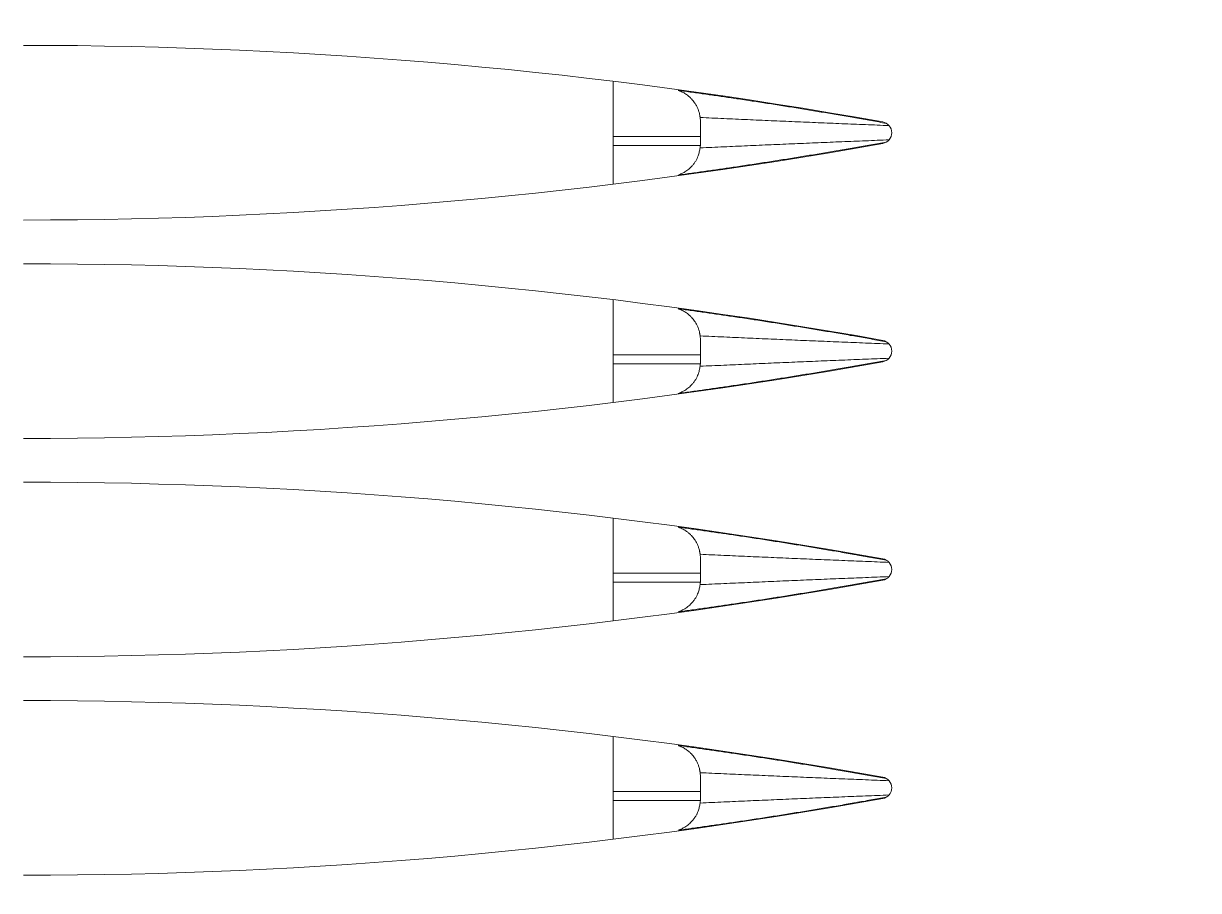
# Model space of a CAD drawing. Header units: metres. Extents: x -101133.8 to -101066.7, y -24899.3 to -24824.7.
# Drawn here: x -101106.4664 to -101106.4126, y -24853.4531 to -24853.4134 of the extents above; entities that cross this region are included whole.
import ezdxf

# ---------------------------------------------------------------- set-up
doc = ezdxf.new("R2010")
doc.units = ezdxf.units.M
doc.header["$LTSCALE"] = 0.2
doc.layers.add('CMT-CVC-MATERIEL', color=30, linetype='Continuous')
doc.layers.add('CMT-VRV1', color=5, linetype='Continuous')

# ---------------------------------------------------------------- blocks, each defined once
blk = doc.blocks.new('Cassette 600x600')
at = {"linetype": 'Continuous', "lineweight": 13}
for p, q in [((-20116.73, 252.832), (-20116.73, 255.361)), ((-20112.23, 254.73), (-20112.23, 254.764)), ((-20112.74, 253.7), (-20112.73, 253.527)), ((-20105.73, 253.702), (-20105.73, 253.736)), ((-20112.73, 252.832), (-20116.73, 252.832)), ((-20116.73, 252.832), (-20116.73, 252.421)), ((-20116.73, 252.421), (-20116.73, 250.649)), ((-20112.733, 252.421), (-20116.73, 252.421)), ((-20112.73, 252.483), (-20112.74, 252.31)), ((-20105.73, 252.274), (-20105.73, 252.308)), ((-20112.23, 251.246), (-20112.23, 251.28)), ((-20116.73, 242.832), (-20116.73, 245.361)), ((-20112.23, 244.73), (-20112.23, 244.764)), ((-20112.74, 243.7), (-20112.73, 243.527)), ((-20105.73, 243.702), (-20105.73, 243.736)), ((-20112.73, 242.832), (-20116.73, 242.832)), ((-20116.73, 242.832), (-20116.73, 242.421)), ((-20116.73, 242.421), (-20116.73, 240.649)), ((-20112.733, 242.421), (-20116.73, 242.421)), ((-20112.73, 242.483), (-20112.74, 242.31)), ((-20105.73, 242.274), (-20105.73, 242.308)), ((-20112.23, 241.246), (-20112.23, 241.28)), ((-20116.73, 232.832), (-20116.73, 235.361)), ((-20112.23, 234.73), (-20112.23, 234.764)), ((-20112.74, 233.7), (-20112.73, 233.527)), ((-20105.73, 233.702), (-20105.73, 233.736)), ((-20112.73, 232.832), (-20116.73, 232.832)), ((-20116.73, 232.832), (-20116.73, 232.421)), ((-20116.73, 232.421), (-20116.73, 230.649)), ((-20112.733, 232.421), (-20116.73, 232.421)), ((-20112.73, 232.483), (-20112.74, 232.31)), ((-20105.73, 232.274), (-20105.73, 232.308)), ((-20112.23, 231.246), (-20112.23, 231.28)), ((-20116.73, 222.832), (-20116.73, 225.361)), ((-20112.23, 224.73), (-20112.23, 224.764)), ((-20106.73, 223.87), (-20106.73, 223.907)), ((-20112.74, 223.7), (-20112.73, 223.527)), ((-20105.73, 223.702), (-20105.73, 223.736)), ((-20112.73, 222.832), (-20116.73, 222.832)), ((-20116.73, 222.832), (-20116.73, 222.421)), ((-20116.73, 222.421), (-20116.73, 220.649)), ((-20112.733, 222.421), (-20116.73, 222.421)), ((-20112.73, 222.483), (-20112.74, 222.31)), ((-20105.73, 222.274), (-20105.73, 222.308)), ((-20106.73, 222.103), (-20106.73, 222.14)), ((-20112.23, 221.246), (-20112.23, 221.28))]:
    blk.add_line(p, q, dxfattribs=at)
for centre, radius, start, end in [((-20143.73, 34.505), 222.5, 79.81251, 90), ((-20104.465, 253.005), 0.5, 280.1875, 79.8125), ((-20143.73, 471.505), 222.5, 270, 280.18749), ((-20143.73, 24.505), 222.5, 79.81251, 90), ((-20104.465, 243.005), 0.5, 280.1875, 79.8125), ((-20143.73, 461.505), 222.5, 270, 280.18749), ((-20143.73, 14.505), 222.5, 79.81251, 90), ((-20104.465, 233.005), 0.5, 280.1875, 79.8125), ((-20143.73, 451.505), 222.5, 270, 280.18749), ((-20143.73, 4.505), 222.5, 79.81251, 90), ((-20104.465, 223.005), 0.5, 280.1875, 79.8125), ((-20143.73, 441.505), 222.5, 270, 280.18749)]:
    blk.add_arc(centre, radius, start, end, dxfattribs=at)
for points, knots in [([(-20113.74, 254.945), (-20113.732, 254.942), (-20113.724, 254.939), (-20113.717, 254.936), (-20113.709, 254.934), (-20113.701, 254.931), (-20113.693, 254.928), (-20113.685, 254.925), (-20113.677, 254.921), (-20113.669, 254.918), (-20113.662, 254.916), (-20113.655, 254.913), (-20113.646, 254.909), (-20113.623, 254.9), (-20113.589, 254.884), (-20113.558, 254.869), (-20113.528, 254.854), (-20113.502, 254.84), (-20113.475, 254.824), (-20113.448, 254.808), (-20113.421, 254.791), (-20113.397, 254.775), (-20113.372, 254.759), (-20113.351, 254.744), (-20113.322, 254.722), (-20113.294, 254.7), (-20113.258, 254.67), (-20113.226, 254.642), (-20113.194, 254.614), (-20113.167, 254.586), (-20113.139, 254.557), (-20113.112, 254.528), (-20113.085, 254.497), (-20113.061, 254.468), (-20113.038, 254.439), (-20113.018, 254.412), (-20112.992, 254.375), (-20112.967, 254.338), (-20112.937, 254.29), (-20112.911, 254.244), (-20112.886, 254.197), (-20112.865, 254.153), (-20112.846, 254.109), (-20112.827, 254.064), (-20112.811, 254.02), (-20112.796, 253.971), (-20112.781, 253.922), (-20112.768, 253.868), (-20112.761, 253.833), (-20112.759, 253.82), (-20112.757, 253.81), (-20112.755, 253.799), (-20112.753, 253.789), (-20112.751, 253.777), (-20112.75, 253.766), (-20112.748, 253.755), (-20112.746, 253.744), (-20112.745, 253.733), (-20112.743, 253.722), (-20112.741, 253.711), (-20112.74, 253.7)], [0, 0, 0, 0, 1, 1, 1, 2, 2, 2, 3, 3, 3, 4, 4, 4, 5, 5, 5, 6, 6, 6, 7, 7, 7, 8, 8, 8, 9, 9, 9, 10, 10, 10, 11, 11, 11, 12, 12, 12, 13, 13, 13, 14, 14, 14, 15, 15, 15, 16, 16, 16, 17, 17, 17, 18, 18, 18, 19, 19, 19, 20, 20, 20, 20]), ([(-20113.74, 254.945), (-20113.531, 254.916), (-20113.322, 254.887), (-20113.113, 254.857), (-20112.904, 254.828), (-20112.695, 254.799), (-20112.485, 254.769), (-20112.275, 254.739), (-20112.064, 254.709), (-20111.858, 254.679), (-20111.652, 254.65), (-20111.452, 254.621), (-20111.231, 254.588), (-20111.009, 254.555), (-20110.766, 254.519), (-20110.529, 254.483), (-20110.292, 254.447), (-20110.06, 254.412), (-20109.828, 254.376), (-20109.595, 254.34), (-20109.361, 254.303), (-20109.127, 254.266), (-20108.893, 254.229), (-20108.659, 254.192), (-20108.426, 254.154), (-20108.193, 254.117), (-20107.96, 254.079), (-20107.726, 254.04), (-20107.492, 254.002), (-20107.256, 253.963), (-20107.026, 253.924), (-20106.796, 253.886), (-20106.571, 253.848), (-20106.326, 253.806), (-20106.081, 253.764), (-20105.816, 253.718), (-20105.627, 253.685), (-20105.483, 253.66), (-20105.383, 253.642), (-20105.271, 253.622), (-20105.16, 253.602), (-20105.036, 253.581), (-20104.916, 253.559), (-20104.795, 253.538), (-20104.678, 253.517), (-20104.56, 253.496), (-20104.442, 253.475), (-20104.323, 253.453), (-20104.205, 253.432)], [0, 0, 0, 0, 1, 1, 1, 2, 2, 2, 3, 3, 3, 4, 4, 4, 5, 5, 5, 6, 6, 6, 7, 7, 7, 8, 8, 8, 9, 9, 9, 10, 10, 10, 11, 11, 11, 12, 12, 12, 13, 13, 13, 14, 14, 14, 15, 15, 15, 16, 16, 16, 16]), ([(-20104.086, 253.331), (-20104.446, 253.346), (-20104.806, 253.36), (-20105.166, 253.375), (-20105.527, 253.39), (-20105.887, 253.404), (-20106.247, 253.419), (-20106.608, 253.434), (-20106.968, 253.449), (-20107.328, 253.464), (-20107.688, 253.479), (-20108.049, 253.494), (-20108.409, 253.509), (-20108.77, 253.524), (-20109.131, 253.54), (-20109.492, 253.556), (-20109.853, 253.571), (-20110.213, 253.587), (-20110.574, 253.603), (-20110.935, 253.619), (-20111.296, 253.635), (-20111.657, 253.651), (-20112.018, 253.668), (-20112.379, 253.684), (-20112.74, 253.7)], [0, 0, 0, 0, 1, 1, 1, 2, 2, 2, 3, 3, 3, 4, 4, 4, 5, 5, 5, 6, 6, 6, 7, 7, 7, 8, 8, 8, 8]), ([(-20112.73, 253.527), (-20112.73, 253.507), (-20112.73, 253.487), (-20112.73, 253.466), (-20112.73, 253.446), (-20112.73, 253.425), (-20112.73, 253.404), (-20112.73, 253.383), (-20112.73, 253.363), (-20112.73, 253.341), (-20112.73, 253.32), (-20112.73, 253.299), (-20112.73, 253.277), (-20112.73, 253.255), (-20112.73, 253.233), (-20112.73, 253.211), (-20112.73, 253.189), (-20112.73, 253.166), (-20112.73, 253.143), (-20112.73, 253.121), (-20112.73, 253.098), (-20112.73, 253.075), (-20112.73, 253.052), (-20112.73, 253.029), (-20112.73, 253.006), (-20112.73, 252.983), (-20112.73, 252.96), (-20112.73, 252.937), (-20112.73, 252.914), (-20112.73, 252.891), (-20112.73, 252.868), (-20112.73, 252.845), (-20112.73, 252.823), (-20112.73, 252.8), (-20112.73, 252.778), (-20112.73, 252.756), (-20112.73, 252.734), (-20112.73, 252.712), (-20112.73, 252.691), (-20112.73, 252.67), (-20112.73, 252.648), (-20112.73, 252.627), (-20112.73, 252.607), (-20112.73, 252.586), (-20112.73, 252.565), (-20112.73, 252.544), (-20112.73, 252.524), (-20112.73, 252.503), (-20112.73, 252.483)], [0, 0, 0, 0, 1, 1, 1, 2, 2, 2, 3, 3, 3, 4, 4, 4, 5, 5, 5, 6, 6, 6, 7, 7, 7, 8, 8, 8, 9, 9, 9, 10, 10, 10, 11, 11, 11, 12, 12, 12, 13, 13, 13, 14, 14, 14, 15, 15, 15, 16, 16, 16, 16]), ([(-20104.205, 252.578), (-20104.323, 252.557), (-20104.442, 252.536), (-20104.56, 252.515), (-20104.678, 252.493), (-20104.795, 252.473), (-20104.916, 252.451), (-20105.036, 252.43), (-20105.16, 252.408), (-20105.271, 252.388), (-20105.383, 252.368), (-20105.483, 252.351), (-20105.627, 252.325), (-20105.816, 252.292), (-20106.081, 252.246), (-20106.326, 252.204), (-20106.571, 252.163), (-20106.796, 252.125), (-20107.026, 252.086), (-20107.256, 252.048), (-20107.492, 252.008), (-20107.726, 251.97), (-20107.96, 251.931), (-20108.193, 251.894), (-20108.426, 251.856), (-20108.659, 251.818), (-20108.893, 251.781), (-20109.127, 251.744), (-20109.361, 251.707), (-20109.595, 251.67), (-20109.828, 251.634), (-20110.06, 251.598), (-20110.292, 251.563), (-20110.529, 251.527), (-20110.766, 251.491), (-20111.009, 251.455), (-20111.231, 251.422), (-20111.452, 251.39), (-20111.652, 251.361), (-20111.858, 251.331), (-20112.064, 251.301), (-20112.275, 251.271), (-20112.485, 251.241), (-20112.695, 251.212), (-20112.904, 251.182), (-20113.113, 251.153), (-20113.322, 251.124), (-20113.531, 251.094), (-20113.74, 251.065)], [0, 0, 0, 0, 1, 1, 1, 2, 2, 2, 3, 3, 3, 4, 4, 4, 5, 5, 5, 6, 6, 6, 7, 7, 7, 8, 8, 8, 9, 9, 9, 10, 10, 10, 11, 11, 11, 12, 12, 12, 13, 13, 13, 14, 14, 14, 15, 15, 15, 16, 16, 16, 16]), ([(-20112.74, 252.31), (-20112.379, 252.327), (-20112.018, 252.343), (-20111.657, 252.359), (-20111.296, 252.375), (-20110.935, 252.391), (-20110.574, 252.407), (-20110.213, 252.423), (-20109.853, 252.439), (-20109.492, 252.454), (-20109.131, 252.47), (-20108.77, 252.486), (-20108.409, 252.501), (-20108.049, 252.516), (-20107.688, 252.532), (-20107.328, 252.547), (-20106.968, 252.562), (-20106.608, 252.577), (-20106.247, 252.591), (-20105.887, 252.606), (-20105.527, 252.621), (-20105.166, 252.635), (-20104.806, 252.65), (-20104.446, 252.664), (-20104.086, 252.679)], [0, 0, 0, 0, 1, 1, 1, 2, 2, 2, 3, 3, 3, 4, 4, 4, 5, 5, 5, 6, 6, 6, 7, 7, 7, 8, 8, 8, 8]), ([(-20112.74, 252.31), (-20112.746, 252.279), (-20112.752, 252.248), (-20112.758, 252.217), (-20112.764, 252.186), (-20112.77, 252.155), (-20112.778, 252.124), (-20112.785, 252.093), (-20112.793, 252.061), (-20112.802, 252.031), (-20112.81, 252.001), (-20112.819, 251.974), (-20112.832, 251.939), (-20112.845, 251.904), (-20112.862, 251.862), (-20112.882, 251.823), (-20112.901, 251.783), (-20112.921, 251.746), (-20112.944, 251.709), (-20112.966, 251.672), (-20112.991, 251.635), (-20113.019, 251.598), (-20113.047, 251.56), (-20113.079, 251.521), (-20113.106, 251.49), (-20113.132, 251.459), (-20113.154, 251.437), (-20113.178, 251.412), (-20113.202, 251.388), (-20113.23, 251.363), (-20113.257, 251.339), (-20113.285, 251.315), (-20113.313, 251.293), (-20113.344, 251.27), (-20113.376, 251.248), (-20113.411, 251.225), (-20113.439, 251.208), (-20113.467, 251.192), (-20113.487, 251.181), (-20113.511, 251.169), (-20113.534, 251.157), (-20113.56, 251.145), (-20113.585, 251.133), (-20113.611, 251.121), (-20113.637, 251.11), (-20113.662, 251.098), (-20113.688, 251.087), (-20113.714, 251.076), (-20113.74, 251.065)], [0, 0, 0, 0, 1, 1, 1, 2, 2, 2, 3, 3, 3, 4, 4, 4, 5, 5, 5, 6, 6, 6, 7, 7, 7, 8, 8, 8, 9, 9, 9, 10, 10, 10, 11, 11, 11, 12, 12, 12, 13, 13, 13, 14, 14, 14, 15, 15, 15, 16, 16, 16, 16]), ([(-20113.74, 244.945), (-20113.531, 244.916), (-20113.322, 244.887), (-20113.113, 244.857), (-20112.904, 244.828), (-20112.695, 244.799), (-20112.485, 244.769), (-20112.275, 244.739), (-20112.064, 244.709), (-20111.858, 244.679), (-20111.652, 244.65), (-20111.452, 244.621), (-20111.231, 244.588), (-20111.009, 244.555), (-20110.766, 244.519), (-20110.529, 244.483), (-20110.292, 244.447), (-20110.06, 244.412), (-20109.828, 244.376), (-20109.595, 244.34), (-20109.361, 244.303), (-20109.127, 244.266), (-20108.893, 244.229), (-20108.659, 244.192), (-20108.426, 244.154), (-20108.193, 244.117), (-20107.96, 244.079), (-20107.726, 244.04), (-20107.492, 244.002), (-20107.256, 243.963), (-20107.026, 243.924), (-20106.796, 243.886), (-20106.571, 243.848), (-20106.326, 243.806), (-20106.081, 243.764), (-20105.816, 243.718), (-20105.627, 243.685), (-20105.483, 243.66), (-20105.383, 243.642), (-20105.271, 243.622), (-20105.16, 243.602), (-20105.036, 243.581), (-20104.916, 243.559), (-20104.795, 243.538), (-20104.678, 243.517), (-20104.56, 243.496), (-20104.442, 243.475), (-20104.323, 243.453), (-20104.205, 243.432)], [0, 0, 0, 0, 1, 1, 1, 2, 2, 2, 3, 3, 3, 4, 4, 4, 5, 5, 5, 6, 6, 6, 7, 7, 7, 8, 8, 8, 9, 9, 9, 10, 10, 10, 11, 11, 11, 12, 12, 12, 13, 13, 13, 14, 14, 14, 15, 15, 15, 16, 16, 16, 16]), ([(-20113.74, 244.945), (-20113.732, 244.942), (-20113.724, 244.939), (-20113.717, 244.936), (-20113.709, 244.934), (-20113.701, 244.931), (-20113.693, 244.928), (-20113.685, 244.925), (-20113.677, 244.921), (-20113.669, 244.918), (-20113.662, 244.916), (-20113.655, 244.913), (-20113.646, 244.909), (-20113.623, 244.9), (-20113.589, 244.884), (-20113.558, 244.869), (-20113.528, 244.854), (-20113.502, 244.84), (-20113.475, 244.824), (-20113.448, 244.808), (-20113.421, 244.791), (-20113.397, 244.775), (-20113.372, 244.759), (-20113.351, 244.744), (-20113.322, 244.722), (-20113.294, 244.7), (-20113.258, 244.67), (-20113.226, 244.642), (-20113.194, 244.614), (-20113.167, 244.586), (-20113.139, 244.557), (-20113.112, 244.528), (-20113.085, 244.497), (-20113.061, 244.468), (-20113.038, 244.439), (-20113.018, 244.412), (-20112.992, 244.375), (-20112.967, 244.338), (-20112.937, 244.29), (-20112.911, 244.244), (-20112.886, 244.197), (-20112.865, 244.153), (-20112.846, 244.109), (-20112.827, 244.064), (-20112.811, 244.02), (-20112.796, 243.971), (-20112.781, 243.922), (-20112.768, 243.868), (-20112.761, 243.833), (-20112.759, 243.82), (-20112.757, 243.81), (-20112.755, 243.799), (-20112.753, 243.789), (-20112.751, 243.777), (-20112.75, 243.766), (-20112.748, 243.755), (-20112.746, 243.744), (-20112.745, 243.733), (-20112.743, 243.722), (-20112.741, 243.711), (-20112.74, 243.7)], [0, 0, 0, 0, 1, 1, 1, 2, 2, 2, 3, 3, 3, 4, 4, 4, 5, 5, 5, 6, 6, 6, 7, 7, 7, 8, 8, 8, 9, 9, 9, 10, 10, 10, 11, 11, 11, 12, 12, 12, 13, 13, 13, 14, 14, 14, 15, 15, 15, 16, 16, 16, 17, 17, 17, 18, 18, 18, 19, 19, 19, 20, 20, 20, 20]), ([(-20104.086, 243.331), (-20104.446, 243.346), (-20104.806, 243.36), (-20105.166, 243.375), (-20105.527, 243.39), (-20105.887, 243.404), (-20106.247, 243.419), (-20106.608, 243.434), (-20106.968, 243.449), (-20107.328, 243.464), (-20107.688, 243.479), (-20108.049, 243.494), (-20108.409, 243.509), (-20108.77, 243.524), (-20109.131, 243.54), (-20109.492, 243.556), (-20109.853, 243.571), (-20110.213, 243.587), (-20110.574, 243.603), (-20110.935, 243.619), (-20111.296, 243.635), (-20111.657, 243.651), (-20112.018, 243.668), (-20112.379, 243.684), (-20112.74, 243.7)], [0, 0, 0, 0, 1, 1, 1, 2, 2, 2, 3, 3, 3, 4, 4, 4, 5, 5, 5, 6, 6, 6, 7, 7, 7, 8, 8, 8, 8]), ([(-20112.73, 243.527), (-20112.73, 243.507), (-20112.73, 243.487), (-20112.73, 243.466), (-20112.73, 243.446), (-20112.73, 243.425), (-20112.73, 243.404), (-20112.73, 243.383), (-20112.73, 243.363), (-20112.73, 243.341), (-20112.73, 243.32), (-20112.73, 243.299), (-20112.73, 243.277), (-20112.73, 243.255), (-20112.73, 243.233), (-20112.73, 243.211), (-20112.73, 243.189), (-20112.73, 243.166), (-20112.73, 243.143), (-20112.73, 243.121), (-20112.73, 243.098), (-20112.73, 243.075), (-20112.73, 243.052), (-20112.73, 243.029), (-20112.73, 243.006), (-20112.73, 242.983), (-20112.73, 242.96), (-20112.73, 242.937), (-20112.73, 242.914), (-20112.73, 242.891), (-20112.73, 242.868), (-20112.73, 242.845), (-20112.73, 242.823), (-20112.73, 242.8), (-20112.73, 242.778), (-20112.73, 242.756), (-20112.73, 242.734), (-20112.73, 242.712), (-20112.73, 242.691), (-20112.73, 242.67), (-20112.73, 242.648), (-20112.73, 242.627), (-20112.73, 242.607), (-20112.73, 242.586), (-20112.73, 242.565), (-20112.73, 242.544), (-20112.73, 242.524), (-20112.73, 242.503), (-20112.73, 242.483)], [0, 0, 0, 0, 1, 1, 1, 2, 2, 2, 3, 3, 3, 4, 4, 4, 5, 5, 5, 6, 6, 6, 7, 7, 7, 8, 8, 8, 9, 9, 9, 10, 10, 10, 11, 11, 11, 12, 12, 12, 13, 13, 13, 14, 14, 14, 15, 15, 15, 16, 16, 16, 16]), ([(-20104.205, 242.578), (-20104.323, 242.557), (-20104.442, 242.536), (-20104.56, 242.515), (-20104.678, 242.493), (-20104.795, 242.473), (-20104.916, 242.451), (-20105.036, 242.43), (-20105.16, 242.408), (-20105.271, 242.388), (-20105.383, 242.368), (-20105.483, 242.351), (-20105.627, 242.325), (-20105.816, 242.292), (-20106.081, 242.246), (-20106.326, 242.204), (-20106.571, 242.163), (-20106.796, 242.125), (-20107.026, 242.086), (-20107.256, 242.048), (-20107.492, 242.008), (-20107.726, 241.97), (-20107.96, 241.931), (-20108.193, 241.894), (-20108.426, 241.856), (-20108.659, 241.818), (-20108.893, 241.781), (-20109.127, 241.744), (-20109.361, 241.707), (-20109.595, 241.67), (-20109.828, 241.634), (-20110.06, 241.598), (-20110.292, 241.563), (-20110.529, 241.527), (-20110.766, 241.491), (-20111.009, 241.455), (-20111.231, 241.422), (-20111.452, 241.39), (-20111.652, 241.361), (-20111.858, 241.331), (-20112.064, 241.301), (-20112.275, 241.271), (-20112.485, 241.241), (-20112.695, 241.212), (-20112.904, 241.182), (-20113.113, 241.153), (-20113.322, 241.124), (-20113.531, 241.094), (-20113.74, 241.065)], [0, 0, 0, 0, 1, 1, 1, 2, 2, 2, 3, 3, 3, 4, 4, 4, 5, 5, 5, 6, 6, 6, 7, 7, 7, 8, 8, 8, 9, 9, 9, 10, 10, 10, 11, 11, 11, 12, 12, 12, 13, 13, 13, 14, 14, 14, 15, 15, 15, 16, 16, 16, 16]), ([(-20112.74, 242.31), (-20112.746, 242.279), (-20112.752, 242.248), (-20112.758, 242.217), (-20112.764, 242.186), (-20112.77, 242.155), (-20112.778, 242.124), (-20112.785, 242.093), (-20112.793, 242.061), (-20112.802, 242.031), (-20112.81, 242.001), (-20112.819, 241.974), (-20112.832, 241.939), (-20112.845, 241.904), (-20112.862, 241.862), (-20112.882, 241.823), (-20112.901, 241.783), (-20112.921, 241.746), (-20112.944, 241.709), (-20112.966, 241.672), (-20112.991, 241.635), (-20113.019, 241.598), (-20113.047, 241.56), (-20113.079, 241.521), (-20113.106, 241.49), (-20113.132, 241.459), (-20113.154, 241.437), (-20113.178, 241.412), (-20113.202, 241.388), (-20113.23, 241.363), (-20113.257, 241.339), (-20113.285, 241.315), (-20113.313, 241.293), (-20113.344, 241.27), (-20113.376, 241.248), (-20113.411, 241.225), (-20113.439, 241.208), (-20113.467, 241.192), (-20113.487, 241.181), (-20113.511, 241.169), (-20113.534, 241.157), (-20113.56, 241.145), (-20113.585, 241.133), (-20113.611, 241.121), (-20113.637, 241.11), (-20113.662, 241.098), (-20113.688, 241.087), (-20113.714, 241.076), (-20113.74, 241.065)], [0, 0, 0, 0, 1, 1, 1, 2, 2, 2, 3, 3, 3, 4, 4, 4, 5, 5, 5, 6, 6, 6, 7, 7, 7, 8, 8, 8, 9, 9, 9, 10, 10, 10, 11, 11, 11, 12, 12, 12, 13, 13, 13, 14, 14, 14, 15, 15, 15, 16, 16, 16, 16]), ([(-20112.74, 242.31), (-20112.379, 242.327), (-20112.018, 242.343), (-20111.657, 242.359), (-20111.296, 242.375), (-20110.935, 242.391), (-20110.574, 242.407), (-20110.213, 242.423), (-20109.853, 242.439), (-20109.492, 242.454), (-20109.131, 242.47), (-20108.77, 242.486), (-20108.409, 242.501), (-20108.049, 242.516), (-20107.688, 242.532), (-20107.328, 242.547), (-20106.968, 242.562), (-20106.608, 242.577), (-20106.247, 242.591), (-20105.887, 242.606), (-20105.527, 242.621), (-20105.166, 242.635), (-20104.806, 242.65), (-20104.446, 242.664), (-20104.086, 242.679)], [0, 0, 0, 0, 1, 1, 1, 2, 2, 2, 3, 3, 3, 4, 4, 4, 5, 5, 5, 6, 6, 6, 7, 7, 7, 8, 8, 8, 8]), ([(-20113.74, 234.945), (-20113.732, 234.942), (-20113.724, 234.939), (-20113.717, 234.936), (-20113.709, 234.934), (-20113.701, 234.931), (-20113.693, 234.928), (-20113.685, 234.925), (-20113.677, 234.921), (-20113.669, 234.918), (-20113.662, 234.916), (-20113.655, 234.913), (-20113.646, 234.909), (-20113.623, 234.9), (-20113.589, 234.884), (-20113.558, 234.869), (-20113.528, 234.854), (-20113.502, 234.84), (-20113.475, 234.824), (-20113.448, 234.808), (-20113.421, 234.791), (-20113.397, 234.775), (-20113.372, 234.759), (-20113.351, 234.744), (-20113.322, 234.722), (-20113.294, 234.7), (-20113.258, 234.67), (-20113.226, 234.642), (-20113.194, 234.614), (-20113.167, 234.586), (-20113.139, 234.557), (-20113.112, 234.528), (-20113.085, 234.497), (-20113.061, 234.468), (-20113.038, 234.439), (-20113.018, 234.412), (-20112.992, 234.375), (-20112.967, 234.338), (-20112.937, 234.29), (-20112.911, 234.244), (-20112.886, 234.197), (-20112.865, 234.153), (-20112.846, 234.109), (-20112.827, 234.064), (-20112.811, 234.02), (-20112.796, 233.971), (-20112.781, 233.922), (-20112.768, 233.868), (-20112.761, 233.833), (-20112.759, 233.82), (-20112.757, 233.81), (-20112.755, 233.799), (-20112.753, 233.789), (-20112.751, 233.777), (-20112.75, 233.766), (-20112.748, 233.755), (-20112.746, 233.744), (-20112.745, 233.733), (-20112.743, 233.722), (-20112.741, 233.711), (-20112.74, 233.7)], [0, 0, 0, 0, 1, 1, 1, 2, 2, 2, 3, 3, 3, 4, 4, 4, 5, 5, 5, 6, 6, 6, 7, 7, 7, 8, 8, 8, 9, 9, 9, 10, 10, 10, 11, 11, 11, 12, 12, 12, 13, 13, 13, 14, 14, 14, 15, 15, 15, 16, 16, 16, 17, 17, 17, 18, 18, 18, 19, 19, 19, 20, 20, 20, 20]), ([(-20113.74, 234.945), (-20113.531, 234.916), (-20113.322, 234.887), (-20113.113, 234.857), (-20112.904, 234.828), (-20112.695, 234.799), (-20112.485, 234.769), (-20112.275, 234.739), (-20112.064, 234.709), (-20111.858, 234.679), (-20111.652, 234.65), (-20111.452, 234.621), (-20111.231, 234.588), (-20111.009, 234.555), (-20110.766, 234.519), (-20110.529, 234.483), (-20110.292, 234.447), (-20110.06, 234.412), (-20109.828, 234.376), (-20109.595, 234.34), (-20109.361, 234.303), (-20109.127, 234.266), (-20108.893, 234.229), (-20108.659, 234.192), (-20108.426, 234.154), (-20108.193, 234.117), (-20107.96, 234.079), (-20107.726, 234.04), (-20107.492, 234.002), (-20107.256, 233.963), (-20107.026, 233.924), (-20106.796, 233.886), (-20106.571, 233.848), (-20106.326, 233.806), (-20106.081, 233.764), (-20105.816, 233.718), (-20105.627, 233.685), (-20105.483, 233.66), (-20105.383, 233.642), (-20105.271, 233.622), (-20105.16, 233.602), (-20105.036, 233.581), (-20104.916, 233.559), (-20104.795, 233.538), (-20104.678, 233.517), (-20104.56, 233.496), (-20104.442, 233.475), (-20104.323, 233.453), (-20104.205, 233.432)], [0, 0, 0, 0, 1, 1, 1, 2, 2, 2, 3, 3, 3, 4, 4, 4, 5, 5, 5, 6, 6, 6, 7, 7, 7, 8, 8, 8, 9, 9, 9, 10, 10, 10, 11, 11, 11, 12, 12, 12, 13, 13, 13, 14, 14, 14, 15, 15, 15, 16, 16, 16, 16]), ([(-20104.086, 233.331), (-20104.446, 233.346), (-20104.806, 233.36), (-20105.166, 233.375), (-20105.527, 233.39), (-20105.887, 233.404), (-20106.247, 233.419), (-20106.608, 233.434), (-20106.968, 233.449), (-20107.328, 233.464), (-20107.688, 233.479), (-20108.049, 233.494), (-20108.409, 233.509), (-20108.77, 233.524), (-20109.131, 233.54), (-20109.492, 233.556), (-20109.853, 233.571), (-20110.213, 233.587), (-20110.574, 233.603), (-20110.935, 233.619), (-20111.296, 233.635), (-20111.657, 233.651), (-20112.018, 233.668), (-20112.379, 233.684), (-20112.74, 233.7)], [0, 0, 0, 0, 1, 1, 1, 2, 2, 2, 3, 3, 3, 4, 4, 4, 5, 5, 5, 6, 6, 6, 7, 7, 7, 8, 8, 8, 8]), ([(-20112.73, 233.527), (-20112.73, 233.507), (-20112.73, 233.487), (-20112.73, 233.466), (-20112.73, 233.446), (-20112.73, 233.425), (-20112.73, 233.404), (-20112.73, 233.383), (-20112.73, 233.363), (-20112.73, 233.341), (-20112.73, 233.32), (-20112.73, 233.299), (-20112.73, 233.277), (-20112.73, 233.255), (-20112.73, 233.233), (-20112.73, 233.211), (-20112.73, 233.189), (-20112.73, 233.166), (-20112.73, 233.143), (-20112.73, 233.121), (-20112.73, 233.098), (-20112.73, 233.075), (-20112.73, 233.052), (-20112.73, 233.029), (-20112.73, 233.006), (-20112.73, 232.983), (-20112.73, 232.96), (-20112.73, 232.937), (-20112.73, 232.914), (-20112.73, 232.891), (-20112.73, 232.868), (-20112.73, 232.845), (-20112.73, 232.823), (-20112.73, 232.8), (-20112.73, 232.778), (-20112.73, 232.756), (-20112.73, 232.734), (-20112.73, 232.712), (-20112.73, 232.691), (-20112.73, 232.67), (-20112.73, 232.648), (-20112.73, 232.627), (-20112.73, 232.607), (-20112.73, 232.586), (-20112.73, 232.565), (-20112.73, 232.544), (-20112.73, 232.524), (-20112.73, 232.503), (-20112.73, 232.483)], [0, 0, 0, 0, 1, 1, 1, 2, 2, 2, 3, 3, 3, 4, 4, 4, 5, 5, 5, 6, 6, 6, 7, 7, 7, 8, 8, 8, 9, 9, 9, 10, 10, 10, 11, 11, 11, 12, 12, 12, 13, 13, 13, 14, 14, 14, 15, 15, 15, 16, 16, 16, 16]), ([(-20104.205, 232.578), (-20104.323, 232.557), (-20104.442, 232.536), (-20104.56, 232.515), (-20104.678, 232.493), (-20104.795, 232.473), (-20104.916, 232.451), (-20105.036, 232.43), (-20105.16, 232.408), (-20105.271, 232.388), (-20105.383, 232.368), (-20105.483, 232.351), (-20105.627, 232.325), (-20105.816, 232.292), (-20106.081, 232.246), (-20106.326, 232.204), (-20106.571, 232.163), (-20106.796, 232.125), (-20107.026, 232.086), (-20107.256, 232.048), (-20107.492, 232.008), (-20107.726, 231.97), (-20107.96, 231.931), (-20108.193, 231.894), (-20108.426, 231.856), (-20108.659, 231.818), (-20108.893, 231.781), (-20109.127, 231.744), (-20109.361, 231.707), (-20109.595, 231.67), (-20109.828, 231.634), (-20110.06, 231.598), (-20110.292, 231.563), (-20110.529, 231.527), (-20110.766, 231.491), (-20111.009, 231.455), (-20111.231, 231.422), (-20111.452, 231.39), (-20111.652, 231.361), (-20111.858, 231.331), (-20112.064, 231.301), (-20112.275, 231.271), (-20112.485, 231.241), (-20112.695, 231.212), (-20112.904, 231.182), (-20113.113, 231.153), (-20113.322, 231.124), (-20113.531, 231.094), (-20113.74, 231.065)], [0, 0, 0, 0, 1, 1, 1, 2, 2, 2, 3, 3, 3, 4, 4, 4, 5, 5, 5, 6, 6, 6, 7, 7, 7, 8, 8, 8, 9, 9, 9, 10, 10, 10, 11, 11, 11, 12, 12, 12, 13, 13, 13, 14, 14, 14, 15, 15, 15, 16, 16, 16, 16]), ([(-20112.74, 232.31), (-20112.379, 232.327), (-20112.018, 232.343), (-20111.657, 232.359), (-20111.296, 232.375), (-20110.935, 232.391), (-20110.574, 232.407), (-20110.213, 232.423), (-20109.853, 232.439), (-20109.492, 232.454), (-20109.131, 232.47), (-20108.77, 232.486), (-20108.409, 232.501), (-20108.049, 232.516), (-20107.688, 232.532), (-20107.328, 232.547), (-20106.968, 232.562), (-20106.608, 232.577), (-20106.247, 232.591), (-20105.887, 232.606), (-20105.527, 232.621), (-20105.166, 232.635), (-20104.806, 232.65), (-20104.446, 232.664), (-20104.086, 232.679)], [0, 0, 0, 0, 1, 1, 1, 2, 2, 2, 3, 3, 3, 4, 4, 4, 5, 5, 5, 6, 6, 6, 7, 7, 7, 8, 8, 8, 8]), ([(-20112.74, 232.31), (-20112.746, 232.279), (-20112.752, 232.248), (-20112.758, 232.217), (-20112.764, 232.186), (-20112.77, 232.155), (-20112.778, 232.124), (-20112.785, 232.093), (-20112.793, 232.061), (-20112.802, 232.031), (-20112.81, 232.001), (-20112.819, 231.974), (-20112.832, 231.939), (-20112.845, 231.904), (-20112.862, 231.862), (-20112.882, 231.823), (-20112.901, 231.783), (-20112.921, 231.746), (-20112.944, 231.709), (-20112.966, 231.672), (-20112.991, 231.635), (-20113.019, 231.598), (-20113.047, 231.56), (-20113.079, 231.521), (-20113.106, 231.49), (-20113.132, 231.459), (-20113.154, 231.437), (-20113.178, 231.412), (-20113.202, 231.388), (-20113.23, 231.363), (-20113.257, 231.339), (-20113.285, 231.315), (-20113.313, 231.293), (-20113.344, 231.27), (-20113.376, 231.248), (-20113.411, 231.225), (-20113.439, 231.208), (-20113.467, 231.192), (-20113.487, 231.181), (-20113.511, 231.169), (-20113.534, 231.157), (-20113.56, 231.145), (-20113.585, 231.133), (-20113.611, 231.121), (-20113.637, 231.11), (-20113.662, 231.098), (-20113.688, 231.087), (-20113.714, 231.076), (-20113.74, 231.065)], [0, 0, 0, 0, 1, 1, 1, 2, 2, 2, 3, 3, 3, 4, 4, 4, 5, 5, 5, 6, 6, 6, 7, 7, 7, 8, 8, 8, 9, 9, 9, 10, 10, 10, 11, 11, 11, 12, 12, 12, 13, 13, 13, 14, 14, 14, 15, 15, 15, 16, 16, 16, 16]), ([(-20113.74, 224.945), (-20113.732, 224.942), (-20113.724, 224.939), (-20113.717, 224.936), (-20113.709, 224.934), (-20113.701, 224.931), (-20113.693, 224.928), (-20113.685, 224.925), (-20113.677, 224.921), (-20113.669, 224.918), (-20113.662, 224.916), (-20113.655, 224.913), (-20113.646, 224.909), (-20113.623, 224.9), (-20113.589, 224.884), (-20113.558, 224.869), (-20113.528, 224.854), (-20113.502, 224.84), (-20113.475, 224.824), (-20113.448, 224.808), (-20113.421, 224.791), (-20113.397, 224.775), (-20113.372, 224.759), (-20113.351, 224.744), (-20113.322, 224.722), (-20113.294, 224.7), (-20113.258, 224.67), (-20113.226, 224.642), (-20113.194, 224.614), (-20113.167, 224.586), (-20113.139, 224.557), (-20113.112, 224.528), (-20113.085, 224.497), (-20113.061, 224.468), (-20113.038, 224.439), (-20113.018, 224.412), (-20112.992, 224.375), (-20112.967, 224.338), (-20112.937, 224.29), (-20112.911, 224.244), (-20112.886, 224.197), (-20112.865, 224.153), (-20112.846, 224.109), (-20112.827, 224.064), (-20112.811, 224.02), (-20112.796, 223.971), (-20112.781, 223.922), (-20112.768, 223.868), (-20112.761, 223.833), (-20112.759, 223.82), (-20112.757, 223.81), (-20112.755, 223.799), (-20112.753, 223.789), (-20112.751, 223.777), (-20112.75, 223.766), (-20112.748, 223.755), (-20112.746, 223.744), (-20112.745, 223.733), (-20112.743, 223.722), (-20112.741, 223.711), (-20112.74, 223.7)], [0, 0, 0, 0, 1, 1, 1, 2, 2, 2, 3, 3, 3, 4, 4, 4, 5, 5, 5, 6, 6, 6, 7, 7, 7, 8, 8, 8, 9, 9, 9, 10, 10, 10, 11, 11, 11, 12, 12, 12, 13, 13, 13, 14, 14, 14, 15, 15, 15, 16, 16, 16, 17, 17, 17, 18, 18, 18, 19, 19, 19, 20, 20, 20, 20]), ([(-20113.74, 224.945), (-20113.531, 224.916), (-20113.322, 224.887), (-20113.113, 224.857), (-20112.904, 224.828), (-20112.695, 224.799), (-20112.485, 224.769), (-20112.275, 224.739), (-20112.064, 224.709), (-20111.858, 224.679), (-20111.652, 224.65), (-20111.452, 224.621), (-20111.231, 224.588), (-20111.009, 224.555), (-20110.766, 224.519), (-20110.529, 224.483), (-20110.292, 224.447), (-20110.06, 224.412), (-20109.828, 224.376), (-20109.595, 224.34), (-20109.361, 224.303), (-20109.127, 224.266), (-20108.893, 224.229), (-20108.659, 224.192), (-20108.426, 224.154), (-20108.193, 224.117), (-20107.96, 224.079), (-20107.726, 224.04), (-20107.492, 224.002), (-20107.256, 223.963), (-20107.026, 223.924), (-20106.796, 223.886), (-20106.571, 223.848), (-20106.326, 223.806), (-20106.081, 223.764), (-20105.816, 223.718), (-20105.627, 223.685), (-20105.483, 223.66), (-20105.383, 223.642), (-20105.271, 223.622), (-20105.16, 223.602), (-20105.036, 223.581), (-20104.916, 223.559), (-20104.795, 223.538), (-20104.678, 223.517), (-20104.56, 223.496), (-20104.442, 223.475), (-20104.323, 223.453), (-20104.205, 223.432)], [0, 0, 0, 0, 1, 1, 1, 2, 2, 2, 3, 3, 3, 4, 4, 4, 5, 5, 5, 6, 6, 6, 7, 7, 7, 8, 8, 8, 9, 9, 9, 10, 10, 10, 11, 11, 11, 12, 12, 12, 13, 13, 13, 14, 14, 14, 15, 15, 15, 16, 16, 16, 16]), ([(-20104.086, 223.331), (-20104.446, 223.346), (-20104.806, 223.36), (-20105.166, 223.375), (-20105.527, 223.39), (-20105.887, 223.404), (-20106.247, 223.419), (-20106.608, 223.434), (-20106.968, 223.449), (-20107.328, 223.464), (-20107.688, 223.479), (-20108.049, 223.494), (-20108.409, 223.509), (-20108.77, 223.524), (-20109.131, 223.54), (-20109.492, 223.556), (-20109.853, 223.571), (-20110.213, 223.587), (-20110.574, 223.603), (-20110.935, 223.619), (-20111.296, 223.635), (-20111.657, 223.651), (-20112.018, 223.668), (-20112.379, 223.684), (-20112.74, 223.7)], [0, 0, 0, 0, 1, 1, 1, 2, 2, 2, 3, 3, 3, 4, 4, 4, 5, 5, 5, 6, 6, 6, 7, 7, 7, 8, 8, 8, 8]), ([(-20112.73, 223.527), (-20112.73, 223.507), (-20112.73, 223.487), (-20112.73, 223.466), (-20112.73, 223.446), (-20112.73, 223.425), (-20112.73, 223.404), (-20112.73, 223.383), (-20112.73, 223.363), (-20112.73, 223.341), (-20112.73, 223.32), (-20112.73, 223.299), (-20112.73, 223.277), (-20112.73, 223.255), (-20112.73, 223.233), (-20112.73, 223.211), (-20112.73, 223.189), (-20112.73, 223.166), (-20112.73, 223.143), (-20112.73, 223.121), (-20112.73, 223.098), (-20112.73, 223.075), (-20112.73, 223.052), (-20112.73, 223.029), (-20112.73, 223.006), (-20112.73, 222.983), (-20112.73, 222.96), (-20112.73, 222.937), (-20112.73, 222.914), (-20112.73, 222.891), (-20112.73, 222.868), (-20112.73, 222.845), (-20112.73, 222.823), (-20112.73, 222.8), (-20112.73, 222.778), (-20112.73, 222.756), (-20112.73, 222.734), (-20112.73, 222.712), (-20112.73, 222.691), (-20112.73, 222.67), (-20112.73, 222.648), (-20112.73, 222.627), (-20112.73, 222.607), (-20112.73, 222.586), (-20112.73, 222.565), (-20112.73, 222.544), (-20112.73, 222.524), (-20112.73, 222.503), (-20112.73, 222.483)], [0, 0, 0, 0, 1, 1, 1, 2, 2, 2, 3, 3, 3, 4, 4, 4, 5, 5, 5, 6, 6, 6, 7, 7, 7, 8, 8, 8, 9, 9, 9, 10, 10, 10, 11, 11, 11, 12, 12, 12, 13, 13, 13, 14, 14, 14, 15, 15, 15, 16, 16, 16, 16]), ([(-20104.205, 222.578), (-20104.323, 222.557), (-20104.442, 222.536), (-20104.56, 222.515), (-20104.678, 222.493), (-20104.795, 222.473), (-20104.916, 222.451), (-20105.036, 222.43), (-20105.16, 222.408), (-20105.271, 222.388), (-20105.383, 222.368), (-20105.483, 222.351), (-20105.627, 222.325), (-20105.816, 222.292), (-20106.081, 222.246), (-20106.326, 222.204), (-20106.571, 222.163), (-20106.796, 222.125), (-20107.026, 222.086), (-20107.256, 222.048), (-20107.492, 222.008), (-20107.726, 221.97), (-20107.96, 221.931), (-20108.193, 221.894), (-20108.426, 221.856), (-20108.659, 221.818), (-20108.893, 221.781), (-20109.127, 221.744), (-20109.361, 221.707), (-20109.595, 221.67), (-20109.828, 221.634), (-20110.06, 221.598), (-20110.292, 221.563), (-20110.529, 221.527), (-20110.766, 221.491), (-20111.009, 221.455), (-20111.231, 221.422), (-20111.452, 221.39), (-20111.652, 221.361), (-20111.858, 221.331), (-20112.064, 221.301), (-20112.275, 221.271), (-20112.485, 221.241), (-20112.695, 221.212), (-20112.904, 221.182), (-20113.113, 221.153), (-20113.322, 221.124), (-20113.531, 221.094), (-20113.74, 221.065)], [0, 0, 0, 0, 1, 1, 1, 2, 2, 2, 3, 3, 3, 4, 4, 4, 5, 5, 5, 6, 6, 6, 7, 7, 7, 8, 8, 8, 9, 9, 9, 10, 10, 10, 11, 11, 11, 12, 12, 12, 13, 13, 13, 14, 14, 14, 15, 15, 15, 16, 16, 16, 16]), ([(-20112.74, 222.31), (-20112.746, 222.279), (-20112.752, 222.248), (-20112.758, 222.217), (-20112.764, 222.186), (-20112.77, 222.155), (-20112.778, 222.124), (-20112.785, 222.093), (-20112.793, 222.061), (-20112.802, 222.031), (-20112.81, 222.001), (-20112.819, 221.974), (-20112.832, 221.939), (-20112.845, 221.904), (-20112.862, 221.862), (-20112.882, 221.823), (-20112.901, 221.783), (-20112.921, 221.746), (-20112.944, 221.709), (-20112.966, 221.672), (-20112.991, 221.635), (-20113.019, 221.598), (-20113.047, 221.56), (-20113.079, 221.521), (-20113.106, 221.49), (-20113.132, 221.459), (-20113.154, 221.437), (-20113.178, 221.412), (-20113.202, 221.388), (-20113.23, 221.363), (-20113.257, 221.339), (-20113.285, 221.315), (-20113.313, 221.293), (-20113.344, 221.27), (-20113.376, 221.248), (-20113.411, 221.225), (-20113.439, 221.208), (-20113.467, 221.192), (-20113.487, 221.181), (-20113.511, 221.169), (-20113.534, 221.157), (-20113.56, 221.145), (-20113.585, 221.133), (-20113.611, 221.121), (-20113.637, 221.11), (-20113.662, 221.098), (-20113.688, 221.087), (-20113.714, 221.076), (-20113.74, 221.065)], [0, 0, 0, 0, 1, 1, 1, 2, 2, 2, 3, 3, 3, 4, 4, 4, 5, 5, 5, 6, 6, 6, 7, 7, 7, 8, 8, 8, 9, 9, 9, 10, 10, 10, 11, 11, 11, 12, 12, 12, 13, 13, 13, 14, 14, 14, 15, 15, 15, 16, 16, 16, 16]), ([(-20112.74, 222.31), (-20112.379, 222.327), (-20112.018, 222.343), (-20111.657, 222.359), (-20111.296, 222.375), (-20110.935, 222.391), (-20110.574, 222.407), (-20110.213, 222.423), (-20109.853, 222.439), (-20109.492, 222.454), (-20109.131, 222.47), (-20108.77, 222.486), (-20108.409, 222.501), (-20108.049, 222.516), (-20107.688, 222.532), (-20107.328, 222.547), (-20106.968, 222.562), (-20106.608, 222.577), (-20106.247, 222.591), (-20105.887, 222.606), (-20105.527, 222.621), (-20105.166, 222.635), (-20104.806, 222.65), (-20104.446, 222.664), (-20104.086, 222.679)], [0, 0, 0, 0, 1, 1, 1, 2, 2, 2, 3, 3, 3, 4, 4, 4, 5, 5, 5, 6, 6, 6, 7, 7, 7, 8, 8, 8, 8])]:
    blk.add_open_spline(points, degree=3, knots=knots, dxfattribs=at)

msp = doc.modelspace()

# ---------------------------------------------------------------- linework, layer by layer
at = {"layer": 'CMT-VRV1', "linetype": 'Continuous'}
for points in [[(-101106.774349, -24851.978883), (-101106.774349, -24852.211578), (-101106.653478, -24852.547325), (-101106.163833, -24853.009104), (-101106.163833, -24853.687767), (-101106.275731, -24854.261478), (-101106.116764, -24854.445048)], [(-101106.749349, -24851.978883), (-101106.749349, -24852.207215), (-101106.63198, -24852.533236), (-101106.138833, -24852.998317), (-101106.138833, -24853.690182), (-101106.248862, -24854.254315), (-101106.097866, -24854.428682)]]:
    msp.add_open_spline(points, degree=3, dxfattribs=at)

# ---------------------------------------------------------------- block references
at = {"layer": 'CMT-CVC-MATERIEL', "xscale": 0.001, "yscale": 0.001, "zscale": 0.001}
msp.add_blockref('Cassette 600x600', (-101086.322693, -24853.671381), dxfattribs=at)

doc.saveas('drawing.dxf')
